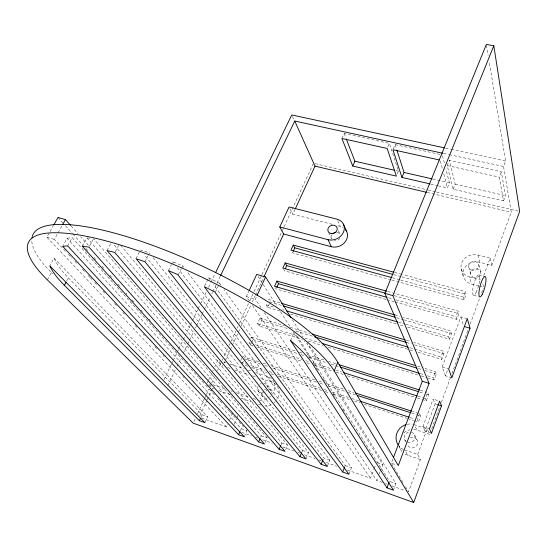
<?xml version="1.0" encoding="UTF-8"?>
<svg xmlns="http://www.w3.org/2000/svg" width="547" height="547" viewBox="0 0 547 547"><rect width="100%" height="100%" fill="white"/><g stroke="black" fill="none" stroke-linecap="round" stroke-linejoin="round"><path stroke-width="0.41" stroke-dasharray="2.73 2.05" d="M420.39 459.576L407.679 455.227L404.835 450.024L417.71 454.4L420.39 459.576L408.541 491.821L405.532 486.803M431.713 428.752L439.932 406.38M441.402 402.38L450.502 377.608M451.972 373.615L468.417 328.856M470.174 324.063L479.569 298.491M481.627 292.891L483.391 288.098M478.816 286.006L471.521 284.064A12.779 11.309 -10.4 0 1 463.582 270.006A12.779 11.309 -10.4 0 1 479.664 262.232L491.753 265.343L511.281 212.168L503.541 166.473L505.599 161.016L489.127 61.23M431.474 433.272L424.998 431.139L435.104 403.802L433.128 399.078L439.624 401.129M451.829 377.779L445.449 375.823L447.808 369.444M417.71 454.4L427.125 428.889L414.339 424.684L417.019 430.174L429.655 434.352L427.125 428.889M483.739 275.544L490.167 258.129L477.941 255.018A12.943 11.405 -10.8 0 0 461.654 262.888A12.943 11.405 -10.8 0 0 469.682 277.049L471.521 284.064M424.998 431.139L422.893 426.667L433.128 399.078M414.346 420.752L418.393 422.079L420.677 415.973L419.645 413.751L412.335 411.385M417.388 397.997L426.332 400.842L428.574 394.838L427.59 392.52L425.156 391.755M427.631 377.95L434.133 379.953L436.342 374.052L435.405 371.645L423.987 368.165M418.12 352.323L441.812 359.413L443.979 353.608L443.091 351.119L413.587 342.388M407.693 327.106L449.361 339.208L451.494 333.499L450.653 330.928L403.118 317.287M395.214 301.992L456.786 319.339L458.885 313.718L458.085 311.072L393.341 293.048M391.843 280.043L464.088 299.783L466.153 294.259L465.401 291.53L402.818 274.642M393.457 490.16L395.919 483.569L316.344 355.591A147.567 38.345 25.5 0 0 306.628 343.325M503.548 200.879L505.496 195.655L501.339 171.744L449.306 160.305L447.193 165.543L453.183 189.248L503.548 200.879L499.308 177.112L501.339 171.744M445.449 375.823L442.195 367.064L460.882 316.877L467.295 318.675M419.645 413.751L417.347 419.884L418.393 422.079M426.332 400.842L425.334 398.551L427.59 392.52M434.133 379.953L433.19 377.574L435.405 371.645M441.812 359.413L440.909 356.945L443.091 351.119M449.361 339.208L448.506 336.665L450.653 330.928M456.786 319.339L455.972 316.713L458.085 311.072M464.088 299.783L463.323 297.083L465.401 291.53M392.835 459.172L391.331 463.152L401.224 479.637M382.319 482.475L376.76 480.498L377.977 477.305M379.187 474.119L380.103 471.726M380.404 470.926L382.838 464.547L307.229 343.584M347.154 469.941L370.497 478.263L373.854 469.524M374.162 468.724L375.686 464.752M348.918 474.222L351.447 467.788L224.017 289.513M453.183 189.248L455.207 184.148L449.306 160.305M344.665 467.001L345.225 465.579L213.658 284.679M438.304 185.816L447.391 187.915L449.422 182.828L445.846 168.866M327.243 466.461L329.807 460.109L186.842 271.319M305.951 458.844L308.542 452.56L152.654 256.967M301.889 451.993L302.539 450.427L144.217 254.594M285.684 449.805L287.654 445.149L120.066 244.523M281.09 444.602L281.746 443.056L113.25 243.907M397.286 174.008L398.489 171.177L389.375 143.355L344.172 133.489L342.231 137.762M312.727 364.111L316.344 355.591M393.252 149.003L395.139 144.62L440.622 154.548M265.138 442.461L267.121 437.86L93.558 238.642M260.659 437.333L261.322 435.802L86.946 237.897L82.365 246.307M387.796 146.999L389.375 143.355M244.27 436.766L246.943 430.701L245.794 429.436M290.553 340.514L294.074 332.473M240.236 430.947L241.241 428.677L67.103 238.28L62.57 246.465M234.109 424.274L236.53 418.852M236.878 418.072L237.911 415.754M201.563 418.058L226.492 426.94L227.531 424.622M229.61 419.993L232.728 413.047M242.212 363.652L243.47 360.876M253.104 345.813L250.663 345.041L251.593 342.99M251.9 342.313L253.138 339.578L251.374 337.157L250.752 338.531M259.292 326.039L261.726 320.665L260.023 318.169L257.562 323.564L259.292 326.039L302.388 339.325M280.037 310.997L267.784 307.325L269.5 303.544M240.694 360.623L241.644 358.538M250.663 345.041L248.885 342.641L249.507 341.266M267.784 307.325L266.115 304.782L266.806 303.264M204.893 422.674L207.607 416.746L54.05 258.143L49.811 265.787M199.846 415.686L206.821 400.575M207.169 399.816L212.058 389.238M224.215 362.887L224.926 361.341M225.282 360.569L229.911 350.538M230.266 349.765L232.051 345.909M232.407 345.136L239.88 328.938M241.302 325.848L250.923 305.014M252.345 301.93L255.189 295.756M255.545 294.983L263.736 277.24M332.104 224.311L292.823 214.219L294.97 209.563M201.077 417.005L202.096 414.79L68.389 277.89A147.567 38.345 25.5 0 1 54.119 258.321L54.05 258.143M261.022 307.681L255.333 299.182L256.741 296.118M193.898 421.614L195.327 418.517M197.474 413.874L204.633 398.407M204.988 397.635L206.062 395.31M206.424 394.537L208.927 389.122M210.363 386.032L211.436 383.707M211.792 382.934L214.656 376.746M217.515 370.558L221.815 361.28M222.171 360.507L222.889 358.955M224.318 355.865L227.538 348.904M228.974 345.807L230.759 341.943M231.121 341.171L235.771 331.113M237.207 328.015L237.918 326.47M239.354 323.38L249.37 301.718M249.733 300.946L253.671 292.44M254.027 291.667L261.541 275.421M261.904 274.649L282.3 230.56M282.662 229.788L283.736 227.463M284.091 226.69L313.082 164.038M249.275 300.747L246.389 296.522L248.871 291.182M208.414 380.582L207.361 382.859L212.407 388.479L214 389.026M208.769 379.823L213.344 369.97M214.752 366.941L217.918 360.124L222.793 365.97M167.82 385.526L175.566 369.382M177.043 366.305L181.105 357.847M183.32 353.232L187.375 344.774M187.744 344.008L189.221 340.931M189.59 340.166L194.021 330.935M195.498 327.865L196.236 326.327M196.605 325.554L201.768 314.792M202.137 314.019L210.253 297.11M211.73 294.033L212.468 292.495M212.838 291.722L220.222 276.344M215.279 292.214L219.559 283.271L219.053 283.011A147.567 38.345 25.5 0 0 208.639 277.78L204.311 286.71M163.963 379.693L172.879 361.225M173.249 360.459L176.961 352.76M177.337 351.988L178.445 349.683M178.821 348.911L182.903 340.446M183.279 339.68L184.763 336.596M185.132 335.831L189.959 325.827M190.335 325.055L192.188 321.205M192.565 320.439L197.761 309.664M198.137 308.898L200.359 304.276M200.735 303.51L206.677 291.195M208.537 287.346L210.759 282.731M211.135 281.958L215.217 273.493M178.301 274.772L181.248 268.85M181.618 268.105L182.725 265.89L182.13 265.63A147.567 38.345 25.5 0 0 172.852 261.774L171.737 263.989M168.394 270.635L171.368 264.727M144.941 261.746L147.957 255.893M148.333 255.162L149.461 252.967A147.567 38.345 25.5 0 0 140.682 250.02L140.463 249.952M135.923 258.697L139.328 252.14M115.328 251.784L118.761 245.302M107.014 250.547L110.836 243.381M66.782 280.85L68.389 277.89M93.175 239.347L89.352 246.403L80.778 236.81M47.377 279.893L51.418 272.577A170.739 44.485 25.5 0 1 31.767 239.907M67.65 245.904L72.204 237.644L198.246 376.897M65.476 251.258L54.372 239.415L62.167 225.46M226.492 426.94L46.898 237.193L53.476 225.494M67.103 238.28L67.322 238.239A147.567 38.345 25.5 0 1 72.204 237.644M445.449 148.066L450.461 149.146M451.296 149.324L505.599 161.016M443.412 153.386L448.424 154.473M449.258 154.657L503.541 166.473M447.193 165.543L499.308 177.112M396.021 170.609L398.489 171.177M432.916 179.054L449.422 182.828M455.207 184.148L505.496 195.655M430.865 184.1L437.477 185.624M315.106 163.656L427.357 189.871M428.185 190.062L435.672 191.812M436.499 192.004L517.988 211.033M427.282 192.469L511.281 212.168M337.834 225.788L340.289 226.417A11.959 10.215 -24.9 0 1 342.928 227.477M478.796 274.854L485.086 276.502M469.682 277.049L480.341 279.866M479.63 286.218L483.685 287.298L482.741 283.408M394.578 272.42L401.99 274.416M473.558 295.23L478.269 296.508M393.655 274.615L401.074 276.625M401.895 276.85L466.153 294.259M392.404 277.773L399.83 279.79M400.65 280.016L463.323 297.083M391.023 279.818L292.501 252.892L291.742 251.524M387.604 291.448L392.52 292.816M394.113 295.626L458.885 313.718M388.685 297.814L392.787 298.963M396.069 299.886L455.972 316.713M386.182 299.441L284.385 270.758L283.599 269.425M387.002 299.674L394.394 301.759M394.92 314.935L399.843 316.344M396.568 317.684L403.125 319.571M403.946 319.81L451.494 333.499M398.448 322.169L405.012 324.07M405.833 324.309L448.506 336.665M396.254 323.79L276.146 288.905L275.339 287.599M400.336 324.973L404.424 326.162M280.002 302.867L268.529 299.469L270.184 302.033L281.609 305.424M406.216 340.207L410.312 341.417M406.448 342.47L411.344 343.919M414.605 344.89L443.979 353.608M46.898 237.193L54.372 239.415M246.389 296.522L255.333 299.182M266.115 304.782L274.279 307.223M282.45 309.657L284.084 310.149M409.874 347.687L413.956 348.904M414.77 349.15L440.909 356.945M290.662 314.176L409.129 349.629M409.949 349.875L414.031 351.099M442.195 367.064L448.69 369.027M260.023 318.169L284.495 325.629M290.204 327.373L309.78 333.342M417.464 366.175L423.173 367.912M261.726 320.665L287.838 328.644M296.002 331.14L312.316 336.132M418.393 368.562L421.655 369.56M424.916 370.558L436.342 374.052M257.562 323.564L298.409 336.125M304.939 338.135L319.646 342.654M420.117 373.553L424.205 374.811M427.467 375.816L433.19 377.574M308.084 341.082L322.723 345.595M328.412 347.352L420.308 375.693M421.122 375.939L426.817 377.697M251.374 337.157L296.036 351.188M299.291 352.213L302.539 353.232M307.407 354.764L324.46 360.117M328.521 361.396L335.831 363.693M420.281 390.223L424.342 391.502M253.138 339.578L297.814 353.649M301.062 354.675L305.123 355.953M309.185 357.232L327.051 362.859M331.113 364.138L339.236 366.695M419.645 392.021L423.699 393.3M426.954 394.325L428.574 394.838M248.885 342.641L251.319 343.413M255.387 344.699L301.739 359.386M305.8 360.671L309.869 361.964M313.937 363.249L331.824 368.917M335.885 370.21L341.581 372.008M418.017 396.226L425.334 398.551M257.165 347.106L302.71 361.574M306.778 362.866L310.846 364.158M314.908 365.451L332.802 371.133M336.056 372.165L343.379 374.49M347.441 375.782L416.575 397.737M435.104 403.802L436.711 404.308M242.595 356.453L258.84 361.704M262.902 363.023L266.963 364.336M271.018 365.649L314.874 379.844M318.935 381.156L322.997 382.469M327.058 383.782L344.111 389.307M348.172 390.62L353.861 392.459M244.413 358.798L260.659 364.07M264.721 365.382L268.782 366.702M272.844 368.022L316.706 382.25M319.954 383.303L324.015 384.616M328.077 385.936L345.136 391.467M348.384 392.52L355.694 394.893M411.741 413.074L415.802 414.394M416.616 414.66L420.677 415.973M240.871 362.285L246.54 364.131M250.588 365.451L265.158 370.21M269.206 371.529L272.44 372.589M277.302 374.169L320.207 388.172M324.255 389.498L328.303 390.818M332.35 392.137L348.535 397.423M351.776 398.483L359.064 400.855M410.065 417.505L414.113 418.824M245.138 365.403L247.565 366.196M251.613 367.522L266.998 372.555M271.045 373.874L274.279 374.934M278.327 376.261L322.053 390.565M325.287 391.625L329.335 392.944M333.383 394.271L350.388 399.83M354.435 401.156L360.104 403.009M364.152 404.336L407.064 418.373M407.871 418.64L413.539 420.493M422.893 426.667L429.429 428.814M223.525 361.964L225.932 362.757M229.938 364.07L244.359 368.815M248.365 370.128L250.765 370.921M255.572 372.5L267.592 376.445A13.053 11.617 -42.2 0 1 274.095 382.49M227.627 367.57L230.041 368.37M234.875 369.97L248.577 374.497M252.605 375.83L256.639 377.156M260.666 378.49L271.948 382.223A12.889 11.521 -42.6 0 1 276.864 385.608M212.995 384.773L225.07 388.883M230.704 390.797L232.311 391.344M236.338 392.712L249.22 397.095M253.24 398.462L257.268 399.83M218.779 390.661L230.725 394.743M241.083 398.284L253.829 402.64M258.608 404.274L261.794 405.361M392.103 463.418L395.96 464.759M377.382 462.639L382.838 464.547M202.096 414.79L207.607 416.746M241.241 428.677L246.943 430.701M261.322 435.802L267.121 437.86M281.746 443.056L287.654 445.149M302.539 450.427L308.542 452.56M329.807 460.109L323.694 457.935L177.009 267.182M345.225 465.579L351.447 467.788M390.189 481.538L395.919 483.569M241.699 432.362L251.353 435.802M255.381 437.238L257.794 438.099M262.628 439.822L272.29 443.261M282.751 446.995L294.019 451.008M298.047 452.444L299.66 453.019M304.488 454.742L314.949 458.468M318.976 459.904L321.39 460.765M326.224 462.488L336.685 466.215M385.498 483.61L387.085 484.177M391.857 485.873L404.568 490.406M51.418 272.577L52.621 273.78M68.396 254.376L71.903 258.116M74.83 261.234L77.161 263.729M82.426 269.336L85.346 272.454M88.265 275.572L90.023 277.438M90.604 278.061L91.773 279.312M94.699 282.43L97.038 284.919M102.877 291.154L105.215 293.65M114.569 303.619L116.908 306.115M122.747 312.351L124.504 314.217M135.02 325.438L136.777 327.311M143.205 334.169L144.374 335.414M154.89 346.634L156.647 348.507M163.074 355.359L164.244 356.61M182.944 376.555L184.113 377.799M198.821 377.533L205.118 384.493M205.693 385.129L208.557 388.295M209.132 388.924L211.997 392.09M212.571 392.725L215.436 395.891M217.727 398.421L219.443 400.322M220.017 400.951L222.308 403.481M224.598 406.018L229.754 411.713M230.328 412.342L236.632 419.31M238.923 421.84L243.504 426.906M58.003 217.446L63.131 223.162M65.414 225.699L72.259 233.316M72.826 233.945L83.089 245.371M85.941 248.543L88.792 251.716M93.927 257.425L96.21 259.969M101.913 266.314L103.622 268.215M109.892 275.196L111.609 277.103M117.879 284.084L119.588 285.985M125.865 292.966L127 294.238M132.135 299.947L134.986 303.12M141.263 310.101L142.398 311.373M149.242 318.983L150.384 320.255M71.124 225.966L77.934 233.624M258.163 391.043L262.663 396.664A5.155 4.608 -42.6 0 0 266.936 398.578M266.738 385.129L271.127 390.818M172.852 261.774L173.891 263.128M182.725 265.89L183.751 267.244M267.592 376.445L271.948 382.223M208.639 277.78L210.144 279.852M219.559 283.271L221.043 285.356M252.646 305.677L370.497 478.263M264.345 312.638L376.76 480.498M258.054 276.563L262.649 283.763M263.114 284.481L276.433 305.37M280.57 311.852L290.218 326.976M293.438 332.015L311.359 360.104M313.657 363.707L318.251 370.907M323.304 378.825L326.518 383.871M332.952 393.949L334.791 396.835M342.6 409.074L344.439 411.959M297.137 336.056L389.471 481.278M292.283 319.687L303.154 337.068M401.655 480.355L402.948 482.502M399.057 446.523L400.151 448.499M404.657 439.665L405.717 441.661M289.814 208.428L292.823 214.219M414.564 434.913L417.258 440.294A5.422 5.244 -29.9 0 1 414.612 447.398A5.422 5.244 -29.9 0 1 407.481 444.984M328.672 232.523L331.721 238.936A4.786 4.082 -24.9 0 1 331.906 234.738M338.333 230.54L339.981 234.13M337.67 220.619L340.289 226.417M292.433 116.518L294.183 120.415M344.172 133.489L346.012 138.241M395.139 144.62L396.664 149.386M460.882 316.877L463.494 325.588M461.21 268.748L463.145 275.818M440.349 160.962L442.701 169.946M443.761 174.028L447.391 187.915M468.772 267.073L470.618 274.17M442.482 155.731L444.376 163.115M478.892 264.892L480.615 272.023M477.941 255.018L479.664 262.232M490.167 258.129L491.753 265.343M486.495 45.298L488.156 55.363M339.81 238.335A4.786 4.082 -24.9 0 1 334.47 240.687M337.225 232.386A4.786 4.082 -24.9 0 1 340.405 235.107M410.134 437.908A5.422 5.244 -29.9 0 1 417.272 440.314M411.508 432.233A5.497 5.299 -29.6 0 1 414.722 439.009A5.497 5.299 -29.6 0 1 407.706 442.366M406.448 441.75A5.497 5.299 -29.6 0 1 410.12 431.966M268.119 388.931A5.155 4.608 -42.6 0 1 271.811 393.149M262.663 396.671A5.155 4.608 -42.6 0 1 262.628 391.837M264.406 389.861A5.155 4.608 -42.6 0 1 265.582 389.238M407.679 455.227A13.559 13.114 -29.9 0 1 404.568 453.682M402.004 451.384A13.559 13.114 -29.9 0 1 399.269 445.901M403.843 432.773A13.559 13.114 -29.9 0 1 410.127 429.757M413.614 429.518A13.559 13.114 -29.9 0 1 417.019 430.174M277.315 386.209A12.889 11.521 -42.6 0 1 276.44 400.404M275.339 401.689A12.889 11.521 -42.6 0 1 274.088 402.838M271.244 404.65A12.889 11.521 -42.6 0 1 264.878 405.956M263.702 383.228A5.224 4.649 -42.2 0 1 267.428 387.488M266.786 390.011A5.224 4.649 -42.2 0 1 265.999 391.119M263.777 392.657A5.224 4.649 -42.2 0 1 258.533 391.536A5.224 4.649 -42.2 0 1 258.143 386.168M259.948 384.172A5.224 4.649 -42.2 0 1 261.138 383.543M274.362 383.215A13.053 11.617 -42.2 0 1 272.591 394.113M270.731 396.349A13.053 11.617 -42.2 0 1 269.712 397.266M266.827 399.098A13.053 11.617 -42.2 0 1 258.02 400.055M87.329 237.931A147.567 38.345 25.5 0 1 89.94 238.198M304.282 340.897A147.567 38.345 25.5 0 1 304.884 341.513M403.529 449.497A13.737 13.251 -29.6 0 1 399.098 446.147M407.358 424.274A13.737 13.251 -29.6 0 1 412.288 424.185M475.999 292.645A10.523 2.482 -75.4 0 0 479.329 275.346A10.523 2.482 -75.4 0 0 473.141 287.12A10.523 2.482 -75.4 0 0 475.999 292.645M472.786 276.994A5.114 4.526 -10.4 0 0 480.697 273.206A5.114 4.526 -10.4 0 0 473.36 269.124A5.114 4.526 -10.4 0 0 472.786 276.994M470.967 269.917A5.176 4.561 -10.8 0 0 478.981 266.081A5.176 4.561 -10.8 0 0 471.555 261.979A5.176 4.561 -10.8 0 0 470.967 269.917"/><path stroke-width="0.82" d="M413.717 502.536L334.224 370.934A171.307 43.322 25.5 0 0 125.427 246.574A171.307 43.322 25.5 0 0 47.377 279.893L193.18 423.159L413.717 502.536L519.65 211.422L493.811 45.743L486.358 44.464L384.869 293.37L422.298 381.273L393.437 457.586M441.538 405.84L431.474 433.272L429.429 428.814L439.624 401.129L441.538 405.84L437.518 404.568M470.03 328.166L451.829 377.779L448.69 369.027L467.295 318.675L470.03 328.166L464.519 326.6M493.811 45.743L392.855 295.599L429.101 383.385L398.271 465.559L337.807 362.312A170.739 44.485 25.5 0 0 174.069 253.699A170.739 44.485 25.5 0 0 32.205 236.666M386.996 487.849L290.553 340.514L290.86 340.781A148.059 37.34 25.5 0 1 312.727 364.111L393.457 490.16L386.996 487.849L389.197 482.01M342.689 471.993L204.311 286.71A148.059 37.34 25.5 0 1 214.766 291.948L348.918 474.222L342.689 471.993L344.378 467.719M321.123 464.273L168.394 270.635A148.059 37.34 25.5 0 1 177.707 274.519L327.243 466.461L321.123 464.273L323.051 459.521M334.224 370.934L337.807 362.312M299.941 456.69L136.141 258.765A148.059 37.34 25.5 0 1 144.941 261.746L305.951 458.844L299.941 456.69L301.561 452.779M430.038 183.908L401.949 177.419L404.042 172.449L396.924 150.186M279.12 449.244L107.014 250.547A148.059 37.34 25.5 0 1 114.747 252.454L285.035 451.357L279.12 449.244L280.761 445.374M258.669 441.921L82.365 246.307L82.747 246.341A148.059 37.34 25.5 0 1 88.97 247.107L264.474 444L258.669 441.921L259.996 438.865M238.567 434.728L62.789 246.43A148.059 37.34 25.5 0 1 67.65 245.904L244.27 436.766L238.567 434.728L239.901 431.699M352.747 166.056L341.902 138.48L387.16 148.463L396.384 176.134L352.747 166.056L354.9 161.208L346.319 139.034M276.823 287.414L278.512 283.695L276.912 281.062L274.532 286.293L397.628 321.93M285.384 268.563L286.717 265.63L285.165 262.936L282.82 268.085L387.037 297.349M293.151 251.449L294.792 247.832L293.295 245.077L290.983 250.15L391.584 277.548M264.092 276.467L283.674 234.027L279.784 226.957L289.062 206.978L337.014 219.176A12.102 10.284 -24.9 0 1 343.441 232.256A12.102 10.284 -24.9 0 1 327.968 239.668L279.784 226.957M295.325 208.79L315.01 166.131L294.765 121.037L442.578 153.201M199.375 420.698L64.368 285.288A148.059 37.34 25.5 0 1 49.886 265.965L204.893 422.674L199.375 420.698L200.393 418.482M257.097 295.346L265.575 276.953L256.68 274.403L249.227 290.423M220.591 275.579L294.765 121.037M215.593 272.727L291.736 114.959L444.615 147.888M64.368 285.288L65.975 282.327M62.577 224.721L65.449 219.586L58.003 217.446L53.886 224.762M439.309 159.963L392.937 149.734L401.949 177.419M354.9 161.208L394.373 170.233M404.042 172.449L432.096 178.862M315.01 166.131L426.455 192.27M283.674 234.027L331.379 246.731A11.959 10.215 -24.9 0 0 344.918 242.232A11.959 10.215 -24.9 0 0 345.533 229.658M293.295 245.077L393.758 272.194M294.792 247.832L392.835 274.396M285.165 262.936L386.784 291.223M286.717 265.63L385.095 293.11M384.869 293.37L392.855 295.599M276.912 281.062L394.92 314.935M278.512 283.695L394.927 317.212M281.643 303.353L405.395 339.967M283.243 305.91L406.448 342.47M286.532 310.881L408.24 347.195M312.228 334.087L415.829 365.676M314.764 336.877L416.759 368.063M322.094 343.407L419.303 373.3M422.298 381.273L429.101 383.385M339.078 364.712L419.474 389.97M340.043 366.955L418.831 391.768M343.208 372.528L417.204 395.973M355.482 392.985L411.522 411.118M357.321 395.419L410.927 412.814M359.871 401.122L409.252 417.238M65.449 219.586L70.556 225.323M265.575 276.953L290.929 317.513M327.968 239.668L331.379 246.731M343.42 224.126L346.627 231.34M31.952 237.842A170.739 44.485 25.5 0 1 32.027 237.446M332.685 233.815A4.786 4.082 -24.9 0 1 336.029 232.338M398.25 445.039A13.737 13.251 -29.6 0 1 405.977 424.622M482.242 294.327A10.55 2.427 -75.4 0 0 485.606 276.994A10.55 2.427 -75.4 0 0 479.473 288.816A10.55 2.427 -75.4 0 0 482.242 294.327M331.126 233.569A4.841 4.116 -24.9 0 0 337.116 227.928A4.841 4.116 -24.9 0 0 329.308 226.649A4.841 4.116 -24.9 0 0 331.126 233.569"/></g></svg>
